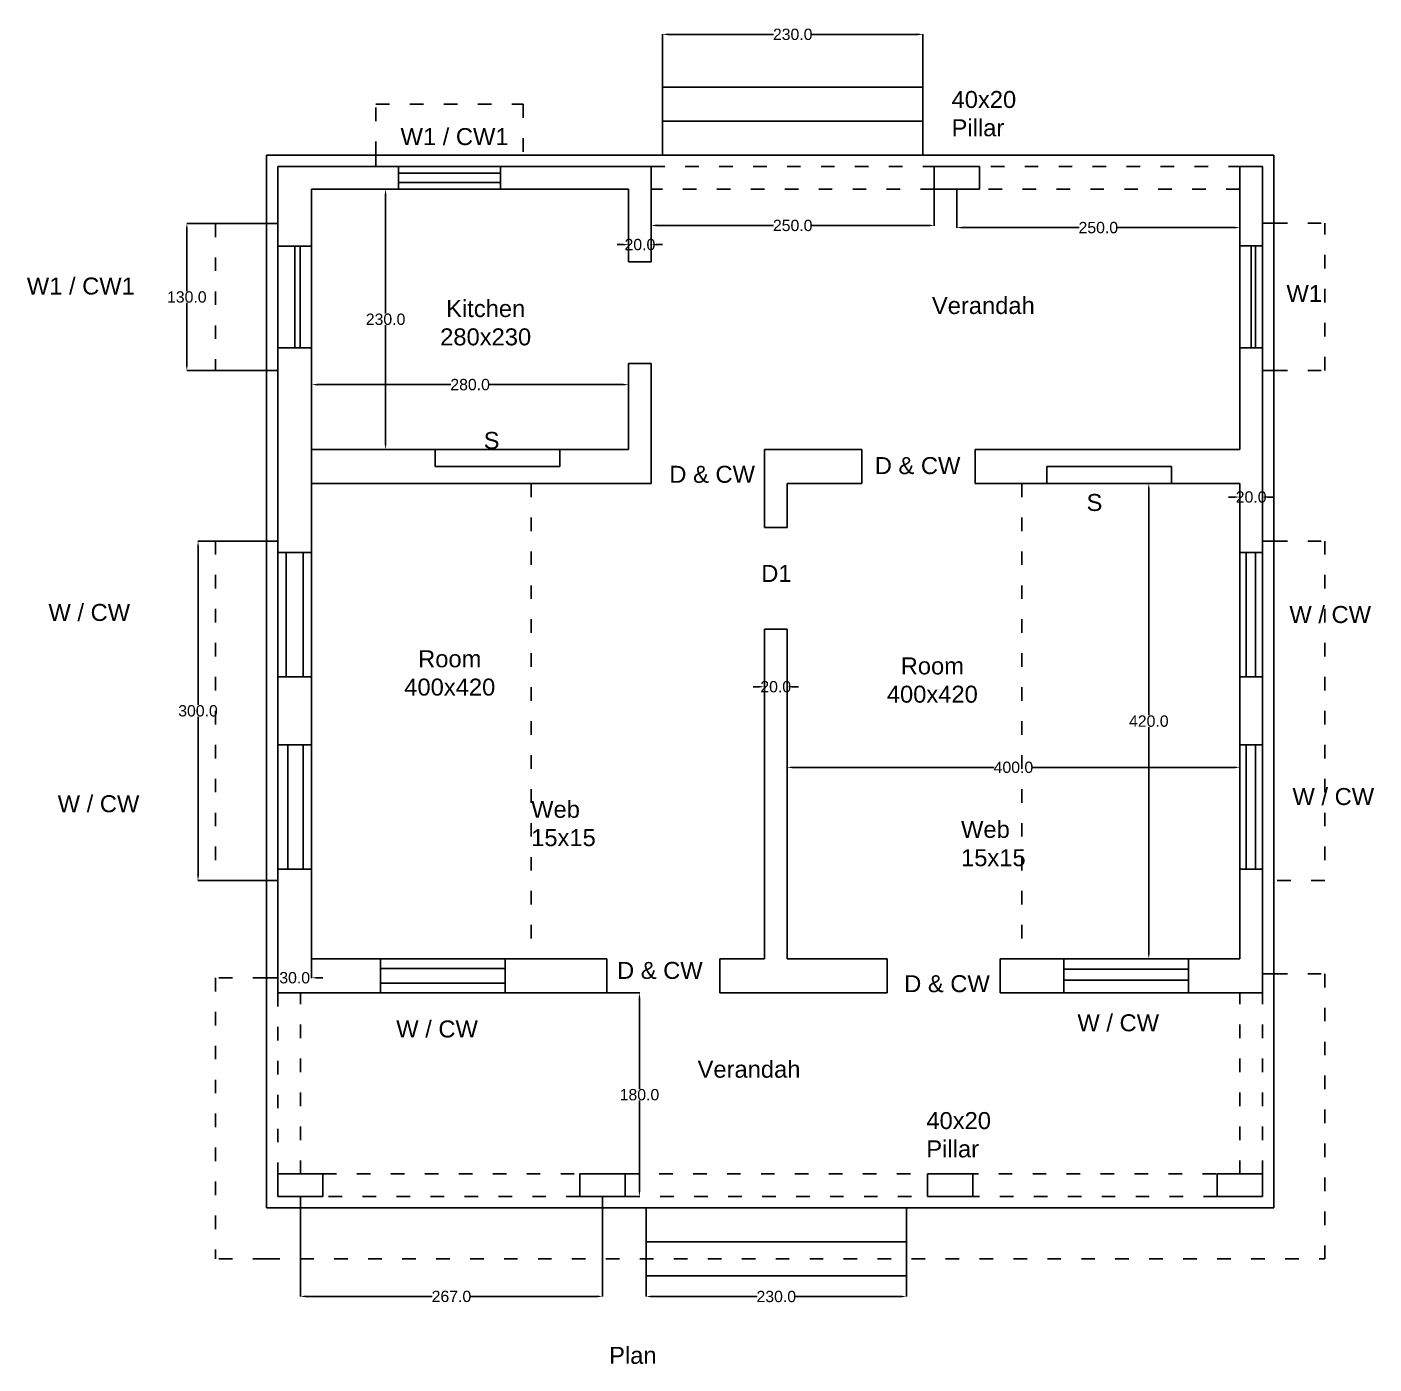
# Model space of a CAD drawing. Header units: centimetres. Extents: x -212 to 2091, y -138 to 1724.
# Drawn here: x -212 to 979, y -138 to 1043 of the extents above; entities that cross this region are included whole.
import ezdxf

# ---------------------------------------------------------------- set-up
doc = ezdxf.new("R2010")
doc.units = ezdxf.units.CM
doc.linetypes.add('ACAD_ISO03W100', pattern=[30, 12, -18])
doc.styles.get("Standard").update_dxf_attribs({"font": 'arial.ttf'})
doc.dimstyles.get("Standard").update_dxf_attribs({"dimtxt": 10, "dimasz": 5, "dimexe": 0.18, "dimexo": 0.0625, "dimgap": 0.09, "dimtad": 0, "dimtih": 1, "dimtoh": 1, "dimdec": 1, "dimzin": 0, "dimdsep": 46, "dimtxsty": 'Standard', "dimcen": 0.09, "dimadec": 0, "dimazin": 0, "dimtfac": 1, "dimtdec": 1, "dimtix": 1, "dimtofl": 0, "dimtmove": 0, "dimatfit": 2, "dimfxl": 1, "dimtolj": 1, "dimtzin": 0, "dimarcsym": 0})

# ---------------------------------------------------------------- blocks, each defined once
blk = doc.blocks.new('*D2')
at = {"color": 0, "lineweight": -2, "transparency": 16777216}
for p, q in [((335.5, -60.1), (335.5, -78.4)), ((565.5, -60.1), (565.5, -78.4)), ((340.5, -78.3), (433.5, -78.3)), ((560.5, -78.3), (467.5, -78.3))]:
    blk.add_line(p, q, dxfattribs=at)
at = {"color": 0, "transparency": 16777216}
for points in [[(340.5, -77.4), (340.5, -79.1), (335.5, -78.3)], [(560.5, -77.4), (560.5, -79.1), (565.5, -78.3)]]:
    blk.add_solid(points, dxfattribs=at)
at = {"layer": 'Defpoints', "color": 0, "transparency": 16777216}
for p in [(335.5, -60), (565.5, -60), (565.5, -78.3)]:
    blk.add_point(p, dxfattribs=at)
at = {"color": 0, "transparency": 16777216, "insert": (450.5, -78.3), "char_height": 10, "attachment_point": 5}
blk.add_mtext('\\A1;230.0', dxfattribs=at)
blk = doc.blocks.new('*D5')
at = {"color": 0, "lineweight": -2, "transparency": 16777216}
for p, q in [((300.7, 190), (329.8, 190)), ((329.6, 185), (329.6, 105.2)), ((329.6, 15), (329.6, 94.8)), ((300.7, 10), (329.8, 10))]:
    blk.add_line(p, q, dxfattribs=at)
at = {"color": 0, "transparency": 16777216}
for points in [[(328.8, 185), (330.4, 185), (329.6, 190)], [(328.8, 15), (330.4, 15), (329.6, 10)]]:
    blk.add_solid(points, dxfattribs=at)
at = {"layer": 'Defpoints', "color": 0, "transparency": 16777216}
for p in [(300.7, 190), (300.7, 10), (329.6, 10)]:
    blk.add_point(p, dxfattribs=at)
at = {"color": 0, "transparency": 16777216, "insert": (329.6, 100), "char_height": 10, "attachment_point": 5}
blk.add_mtext('\\A1;180.0', dxfattribs=at)
blk = doc.blocks.new('*D8')
at = {"color": 0, "lineweight": -2, "transparency": 16777216}
for p, q in [((10, 219.9), (10, 203.1)), ((40, 219.9), (40, 203.1)), ((5, 203.3), (0, 203.3)), ((45, 203.3), (50, 203.3))]:
    blk.add_line(p, q, dxfattribs=at)
at = {"color": 0, "transparency": 16777216}
for points in [[(5, 204.1), (5, 202.4), (10, 203.3)], [(45, 204.1), (45, 202.4), (40, 203.3)]]:
    blk.add_solid(points, dxfattribs=at)
at = {"layer": 'Defpoints', "color": 0, "transparency": 16777216}
for p in [(10, 220), (40, 220), (10, 203.3)]:
    blk.add_point(p, dxfattribs=at)
at = {"color": 0, "transparency": 16777216, "insert": (25, 203.3), "char_height": 10, "attachment_point": 5}
blk.add_mtext('\\A1;30.0', dxfattribs=at)
blk = doc.blocks.new('*D9')
at = {"color": 0, "lineweight": -2, "transparency": 16777216}
for p, q in [((9.9, 589.1), (-60.5, 589.1)), ((-60.4, 584.1), (-60.4, 444.3)), ((-60.4, 294.1), (-60.4, 433.9)), ((9.9, 289.1), (-60.5, 289.1))]:
    blk.add_line(p, q, dxfattribs=at)
at = {"color": 0, "transparency": 16777216}
for points in [[(-61.2, 584.1), (-59.5, 584.1), (-60.4, 589.1)], [(-61.2, 294.1), (-59.5, 294.1), (-60.4, 289.1)]]:
    blk.add_solid(points, dxfattribs=at)
at = {"layer": 'Defpoints', "color": 0, "transparency": 16777216}
for p in [(10, 589.1), (-60.4, 289.1), (10, 289.1)]:
    blk.add_point(p, dxfattribs=at)
at = {"color": 0, "transparency": 16777216, "insert": (-60.4, 439.1), "char_height": 10, "attachment_point": 5}
blk.add_mtext('\\A1;300.0', dxfattribs=at)
blk = doc.blocks.new('*D10')
at = {"color": 0, "lineweight": -2, "transparency": 16777216}
for p, q in [((9.9, 869.7), (-70.4, 869.7)), ((-70.3, 864.7), (-70.3, 809.9)), ((-70.3, 744.7), (-70.3, 799.5)), ((9.9, 739.7), (-70.4, 739.7))]:
    blk.add_line(p, q, dxfattribs=at)
at = {"color": 0, "transparency": 16777216}
for points in [[(-71.1, 864.7), (-69.4, 864.7), (-70.3, 869.7)], [(-71.1, 744.7), (-69.4, 744.7), (-70.3, 739.7)]]:
    blk.add_solid(points, dxfattribs=at)
at = {"layer": 'Defpoints', "color": 0, "transparency": 16777216}
for p in [(10, 869.7), (-70.3, 739.7), (10, 739.7)]:
    blk.add_point(p, dxfattribs=at)
at = {"color": 0, "transparency": 16777216, "insert": (-70.3, 804.7), "char_height": 10, "attachment_point": 5}
blk.add_mtext('\\A1;130.0', dxfattribs=at)
blk = doc.blocks.new('*D11')
at = {"color": 0, "lineweight": -2, "transparency": 16777216}
for p, q in [((40.1, 900), (105.5, 900)), ((105.3, 895), (105.3, 790.2)), ((105.3, 675), (105.3, 779.8)), ((40.1, 670), (105.5, 670))]:
    blk.add_line(p, q, dxfattribs=at)
at = {"color": 0, "transparency": 16777216}
for points in [[(104.5, 895), (106.1, 895), (105.3, 900)], [(104.5, 675), (106.1, 675), (105.3, 670)]]:
    blk.add_solid(points, dxfattribs=at)
at = {"layer": 'Defpoints', "color": 0, "transparency": 16777216}
for p in [(40, 900), (40, 670), (105.3, 670)]:
    blk.add_point(p, dxfattribs=at)
at = {"color": 0, "transparency": 16777216, "insert": (105.3, 785), "char_height": 10, "attachment_point": 5}
blk.add_mtext('\\A1;230.0', dxfattribs=at)
blk = doc.blocks.new('*D12')
at = {"color": 0, "lineweight": -2, "transparency": 16777216}
for p, q in [((40, 670.1), (40, 727.5)), ((45, 727.3), (163, 727.3)), ((315, 727.3), (197, 727.3)), ((320, 670.1), (320, 727.5))]:
    blk.add_line(p, q, dxfattribs=at)
at = {"color": 0, "transparency": 16777216}
for points in [[(45, 728.1), (45, 726.5), (40, 727.3)], [(315, 728.1), (315, 726.5), (320, 727.3)]]:
    blk.add_solid(points, dxfattribs=at)
at = {"layer": 'Defpoints', "color": 0, "transparency": 16777216}
for p in [(320, 727.3), (40, 670), (320, 670)]:
    blk.add_point(p, dxfattribs=at)
at = {"color": 0, "transparency": 16777216, "insert": (180, 727.3), "char_height": 10, "attachment_point": 5}
blk.add_mtext('\\A1;280.0', dxfattribs=at)
blk = doc.blocks.new('*D14')
at = {"color": 0, "lineweight": -2, "transparency": 16777216}
for p, q in [((610, 899.9), (610, 865.9)), ((860, 899.9), (860, 865.9)), ((615, 866), (718, 866)), ((855, 866), (752, 866))]:
    blk.add_line(p, q, dxfattribs=at)
at = {"color": 0, "transparency": 16777216}
for points in [[(615, 866.9), (615, 865.2), (610, 866)], [(855, 866.9), (855, 865.2), (860, 866)]]:
    blk.add_solid(points, dxfattribs=at)
at = {"layer": 'Defpoints', "color": 0, "transparency": 16777216}
for p in [(610, 900), (860, 900), (860, 866)]:
    blk.add_point(p, dxfattribs=at)
at = {"color": 0, "transparency": 16777216, "insert": (735, 866), "char_height": 10, "attachment_point": 5}
blk.add_mtext('\\A1;250.0', dxfattribs=at)
blk = doc.blocks.new('*D15')
at = {"color": 0, "lineweight": -2, "transparency": 16777216}
for p, q in [((340, 899.9), (340, 867.7)), ((590, 899.9), (590, 867.7)), ((345, 867.9), (448, 867.9)), ((585, 867.9), (482, 867.9))]:
    blk.add_line(p, q, dxfattribs=at)
at = {"color": 0, "transparency": 16777216}
for points in [[(345, 868.8), (345, 867.1), (340, 867.9)], [(585, 868.8), (585, 867.1), (590, 867.9)]]:
    blk.add_solid(points, dxfattribs=at)
at = {"layer": 'Defpoints', "color": 0, "transparency": 16777216}
for p in [(340, 900), (590, 900), (340, 867.9)]:
    blk.add_point(p, dxfattribs=at)
at = {"color": 0, "transparency": 16777216, "insert": (465, 867.9), "char_height": 10, "attachment_point": 5}
blk.add_mtext('\\A1;250.0', dxfattribs=at)
blk = doc.blocks.new('*D16')
at = {"color": 0, "lineweight": -2, "transparency": 16777216}
for p, q in [((350, 990.1), (350, 1036.9)), ((355, 1036.7), (448, 1036.7)), ((575, 1036.7), (482, 1036.7)), ((580, 990.1), (580, 1036.9))]:
    blk.add_line(p, q, dxfattribs=at)
at = {"color": 0, "transparency": 16777216}
for points in [[(355, 1037.6), (355, 1035.9), (350, 1036.7)], [(575, 1037.6), (575, 1035.9), (580, 1036.7)]]:
    blk.add_solid(points, dxfattribs=at)
at = {"layer": 'Defpoints', "color": 0, "transparency": 16777216}
for p in [(580, 1036.7), (350, 990), (580, 990)]:
    blk.add_point(p, dxfattribs=at)
at = {"color": 0, "transparency": 16777216, "insert": (465, 1036.7), "char_height": 10, "attachment_point": 5}
blk.add_mtext('\\A1;230.0', dxfattribs=at)
blk = doc.blocks.new('*D17')
at = {"color": 0, "lineweight": -2, "transparency": 16777216}
for p, q in [((30, 9.9), (30, -78.3)), ((297, 9.9), (297, -78.3)), ((35, -78.2), (146.5, -78.2)), ((292, -78.2), (180.5, -78.2))]:
    blk.add_line(p, q, dxfattribs=at)
at = {"color": 0, "transparency": 16777216}
for points in [[(35, -77.3), (35, -79), (30, -78.2)], [(292, -77.3), (292, -79), (297, -78.2)]]:
    blk.add_solid(points, dxfattribs=at)
at = {"layer": 'Defpoints', "color": 0, "transparency": 16777216}
for p in [(30, 10), (297, 10), (297, -78.2)]:
    blk.add_point(p, dxfattribs=at)
at = {"color": 0, "transparency": 16777216, "insert": (163.5, -78.2), "char_height": 10, "attachment_point": 5}
blk.add_mtext('\\A1;267.0', dxfattribs=at)
blk = doc.blocks.new('*D20')
at = {"color": 0, "lineweight": -2, "transparency": 16777216}
for p, q in [((440, 511.1), (440, 460.2)), ((460, 511.1), (460, 460.2)), ((435, 460.4), (430, 460.4)), ((465, 460.4), (470, 460.4))]:
    blk.add_line(p, q, dxfattribs=at)
at = {"color": 0, "transparency": 16777216}
for points in [[(435, 461.2), (435, 459.6), (440, 460.4)], [(465, 461.2), (465, 459.6), (460, 460.4)]]:
    blk.add_solid(points, dxfattribs=at)
at = {"layer": 'Defpoints', "color": 0, "transparency": 16777216}
for p in [(440, 511.1), (460, 511.1), (460, 460.4)]:
    blk.add_point(p, dxfattribs=at)
at = {"color": 0, "transparency": 16777216, "insert": (450, 460.4), "char_height": 10, "attachment_point": 5}
blk.add_mtext('\\A1;20.0', dxfattribs=at)
blk = doc.blocks.new('*D21')
at = {"color": 0, "lineweight": -2, "transparency": 16777216}
for p, q in [((626.1, 640), (779.8, 640)), ((779.6, 635), (779.6, 435.2)), ((779.6, 225), (779.6, 424.8)), ((648.5, 220), (779.8, 220))]:
    blk.add_line(p, q, dxfattribs=at)
at = {"color": 0, "transparency": 16777216}
for points in [[(778.7, 635), (780.4, 635), (779.6, 640)], [(778.7, 225), (780.4, 225), (779.6, 220)]]:
    blk.add_solid(points, dxfattribs=at)
at = {"layer": 'Defpoints', "color": 0, "transparency": 16777216}
for p in [(626.1, 640), (648.4, 220), (779.6, 220)]:
    blk.add_point(p, dxfattribs=at)
at = {"color": 0, "transparency": 16777216, "insert": (779.6, 430), "char_height": 10, "attachment_point": 5}
blk.add_mtext('\\A1;420.0', dxfattribs=at)
blk = doc.blocks.new('*D22')
at = {"color": 0, "lineweight": -2, "transparency": 16777216}
for p, q in [((460, 511.1), (460, 389)), ((860, 511.1), (860, 389)), ((465, 389.2), (642.9, 389.2)), ((855, 389.2), (677.1, 389.2))]:
    blk.add_line(p, q, dxfattribs=at)
at = {"color": 0, "transparency": 16777216}
for points in [[(465, 390), (465, 388.3), (460, 389.2)], [(855, 390), (855, 388.3), (860, 389.2)]]:
    blk.add_solid(points, dxfattribs=at)
at = {"layer": 'Defpoints', "color": 0, "transparency": 16777216}
for p in [(460, 511.1), (860, 511.1), (860, 389.2)]:
    blk.add_point(p, dxfattribs=at)
at = {"color": 0, "transparency": 16777216, "insert": (660, 389.2), "char_height": 10, "attachment_point": 5}
blk.add_mtext('\\A1;400.0', dxfattribs=at)
blk = doc.blocks.new('*D50')
at = {"color": 0, "lineweight": -2, "transparency": 16777216}
for p, q in [((855, 628), (850, 628)), ((860, 589.2), (860, 628.2)), ((880, 589.2), (880, 628.2)), ((885, 628), (890, 628))]:
    blk.add_line(p, q, dxfattribs=at)
at = {"color": 0, "transparency": 16777216}
for points in [[(855, 628.8), (855, 627.2), (860, 628)], [(885, 628.8), (885, 627.2), (880, 628)]]:
    blk.add_solid(points, dxfattribs=at)
at = {"layer": 'Defpoints', "color": 0, "transparency": 16777216}
for p in [(880, 628), (860, 589.1), (880, 589.1)]:
    blk.add_point(p, dxfattribs=at)
at = {"color": 0, "transparency": 16777216, "insert": (870, 628), "char_height": 10, "attachment_point": 5}
blk.add_mtext('\\A1;20.0', dxfattribs=at)
blk = doc.blocks.new('*D51')
at = {"color": 0, "lineweight": -2, "transparency": 16777216}
for p, q in [((315, 851), (310, 851)), ((320, 835.9), (320, 851.2)), ((340, 835.9), (340, 851.2)), ((345, 851), (350, 851))]:
    blk.add_line(p, q, dxfattribs=at)
at = {"color": 0, "transparency": 16777216}
for points in [[(315, 851.8), (315, 850.2), (320, 851)], [(345, 851.8), (345, 850.2), (340, 851)]]:
    blk.add_solid(points, dxfattribs=at)
at = {"layer": 'Defpoints', "color": 0, "transparency": 16777216}
for p in [(340, 851), (320, 835.8), (340, 835.8)]:
    blk.add_point(p, dxfattribs=at)
at = {"color": 0, "transparency": 16777216, "insert": (330, 851), "char_height": 10, "attachment_point": 5}
blk.add_mtext('\\A1;20.0', dxfattribs=at)

msp = doc.modelspace()

# ---------------------------------------------------------------- linework, layer by layer
for p, q in [((580, 990), (350, 990)), ((350, 990), (350, 960)), ((580, 960), (580, 990)), ((580, 990), (580, 930)), ((350, 930), (350, 960)), ((350, 960), (580, 960)), ((890, 930), (0, 930)), ((0, 930), (0, 0)), ((580, 930), (590, 930)), ((890, 0), (890, 930)), ((10, 920), (10, 190)), ((340, 920), (10, 920)), ((116.8, 920), (96.8, 920)), ((116.8, 920), (116.8, 900)), ((206.8, 900), (206.8, 920)), ((206.8, 920), (226.8, 920)), ((340, 900), (340, 920)), ((590, 920), (590, 900)), ((630, 920), (590, 920)), ((610, 920), (630, 920)), ((630, 900), (630, 920)), ((860, 920), (880, 920)), ((860, 670), (860, 920)), ((880, 920), (880, 190)), ((880, 920), (880, 900)), ((116.8, 914.26), (206.8, 914.26)), ((206.8, 905.99), (116.8, 905.99)), ((206.8, 914.26), (206.8, 905.99)), ((40, 900), (40, 220)), ((40, 670), (40, 900)), ((40, 900), (320, 900)), ((320, 900), (40, 900)), ((116.8, 900), (206.8, 900)), ((320, 900), (320, 835.85)), ((340, 900), (340, 835.85)), ((590, 900), (630, 900)), ((630, 900), (590, 900)), ((10, 739.69), (10, 869.69)), ((860, 849.87), (860, 869.87)), ((40, 849.69), (10, 849.69)), ((10, 849.69), (10, 759.69)), ((25, 849.69), (25, 759.69)), ((29.91, 759.69), (29.91, 849.69)), ((860, 849.87), (880, 849.87)), ((870, 849.87), (870, 759.87)), ((873.99, 759.87), (873.99, 849.87)), ((880, 849.87), (880, 759.87)), ((320, 835.85), (340, 835.85)), ((10, 759.69), (40, 759.69)), ((25, 759.69), (29.91, 759.69)), ((40, 759.69), (40, 739.69)), ((880, 759.87), (860, 759.87)), ((860, 759.87), (860, 739.87)), ((860, 759.87), (860, 739.87)), ((870, 759.87), (873.99, 759.87)), ((340, 745.85), (320, 745.85)), ((320, 745.85), (320, 670)), ((340, 745.85), (340, 670)), ((40, 670), (320, 670)), ((149.16, 670), (149.16, 655)), ((259.16, 655), (259.16, 670)), ((340, 640), (340, 670)), ((440, 670), (440, 601.14)), ((440, 670), (460, 670)), ((460, 670), (526.08, 670)), ((526.08, 670), (526.08, 640)), ((626.08, 670), (626.08, 640)), ((626.08, 670), (860, 670)), ((689.64, 670), (799.64, 670)), ((149.16, 655), (259.16, 655)), ((689.64, 640), (689.64, 655)), ((799.64, 655), (689.64, 655)), ((799.64, 655), (799.64, 640)), ((799.64, 640), (799.64, 655)), ((40, 220), (40, 640)), ((40, 640), (340, 640)), ((460, 640), (460, 601.14)), ((460, 640), (526.08, 640)), ((626.08, 640), (860, 640)), ((799.64, 640), (689.64, 640)), ((860, 220), (860, 640)), ((40, 220), (40, 620)), ((440, 601.14), (460, 601.14)), ((10, 579.14), (10, 589.14)), ((10, 469.14), (10, 579.14)), ((10, 579.14), (40, 579.14)), ((32.42, 579.14), (17.53, 579.14)), ((17.53, 579.14), (17.53, 469.14)), ((32.42, 469.14), (32.42, 579.14)), ((860, 579.14), (880, 579.14)), ((865.58, 579.14), (865.58, 469.14)), ((873.81, 469.14), (873.81, 579.14)), ((460, 511.14), (440, 511.14)), ((440, 511.14), (440, 220)), ((460, 511.14), (460, 220)), ((40, 469.14), (10, 469.14)), ((40, 409.14), (40, 469.14)), ((860, 469.14), (880, 469.14)), ((10, 299.14), (10, 409.14)), ((10, 409.14), (40, 409.14)), ((18.82, 409.14), (18.82, 299.14)), ((32.42, 299.14), (32.42, 409.14)), ((860, 409.14), (880, 409.14)), ((865.58, 409.14), (865.58, 299.14)), ((873.81, 299.14), (873.81, 409.14)), ((40, 299.14), (10, 299.14)), ((10, 299.14), (10, 289.14)), ((18.82, 299.14), (32.42, 299.14)), ((860, 299.14), (880, 299.14)), ((865.58, 299.14), (873.81, 299.14)), ((40, 220), (300.68, 220)), ((100.97, 220), (100.97, 190)), ((210.97, 190), (210.97, 220)), ((300.68, 190), (300.68, 220)), ((400.68, 220), (400.68, 190)), ((400.68, 220), (440, 220)), ((460, 220), (548.4, 220)), ((548.4, 220), (548.4, 190)), ((648.4, 190), (648.4, 220)), ((648.4, 220), (860, 220)), ((704.6, 190), (704.6, 220)), ((704.6, 220), (704.6, 210.91)), ((814.6, 220), (814.6, 190)), ((210.97, 211.44), (100.97, 211.44)), ((210.97, 198.69), (210.97, 211.44)), ((704.6, 210.91), (814.6, 210.91)), ((814.6, 210.91), (814.6, 201.24)), ((100.97, 198.69), (210.97, 198.69)), ((814.6, 201.24), (704.6, 201.24)), ((10, 190), (300.68, 190)), ((100.97, 190), (210.97, 190)), ((400.68, 190), (548.4, 190)), ((648.4, 190), (880, 190)), ((814.6, 190), (704.6, 190)), ((50, 30), (10, 30)), ((10, 30), (50, 30)), ((10, 10), (10, 30)), ((10, 30), (10, 10)), ((50, 10), (50, 30)), ((277, 30), (277, 10)), ((317, 30), (277, 30)), ((277, 30), (317, 30)), ((317, 10), (317, 30)), ((584, 30), (584, 10)), ((624, 30), (584, 30)), ((584, 30), (624, 30)), ((624, 10), (624, 30)), ((840, 30), (880, 30)), ((880, 30), (840, 30)), ((840, 30), (840, 10)), ((880, 30), (880, 10)), ((0, 0), (10, 0.02)), ((0, 0), (890, 0)), ((10, 10), (50, 10)), ((10, 10), (50, 10)), ((277, 10), (317, 10)), ((277, 10), (317, 10)), ((335.5, 0), (335.5, -30)), ((565.5, -30), (565.5, 0)), ((584, 10), (624, 10)), ((584, 10), (624, 10)), ((850, 10), (840, 10)), ((840, 10), (880, 10)), ((335.5, -30), (565.5, -30)), ((335.5, -60), (335.5, -30)), ((565.5, -30), (565.5, -60)), ((565.5, -60), (335.5, -60))]:
    msp.add_line(p, q)
at = {"linetype": 'ACAD_ISO03W100'}
for p, q in [((96.8, 930), (96.8, 975)), ((96.8, 975), (226.8, 975)), ((226.8, 975), (226.8, 930)), ((96.8, 920), (96.8, 930)), ((340, 920), (860, 920)), ((860, 920), (860, 900)), ((860, 900), (340, 900)), ((0, 869.69), (-45, 869.69)), ((-45, 869.69), (-45, 739.69)), ((10, 869.69), (0, 869.69)), ((880, 869.87), (890, 869.87)), ((890, 869.87), (935, 869.87)), ((935, 739.87), (935, 869.87)), ((880, 739.87), (890, 739.87)), ((890, 739.87), (935, 739.87)), ((233.92, 640), (233.92, 220)), ((667.54, 640), (667.54, 220)), ((0, 589.14), (-45, 589.14)), ((-45, 589.14), (-45, 289.14)), ((10, 589.14), (0, 589.14)), ((880, 589.14), (890, 589.14)), ((890, 589.14), (935, 589.14)), ((935, 589.14), (935, 289.14)), ((-45, 289.14), (0, 289.14)), ((935, 289.14), (880, 289.14)), ((0, 203.28), (-45, 203.28)), ((-45, 203.28), (-45, -45)), ((10, 203.28), (0, 203.28)), ((880, 206.86), (890, 206.86)), ((890, 206.86), (935, 206.86)), ((935, 206.86), (935, -45)), ((10, 190), (10, 30)), ((30, 30), (30, 190)), ((860, 30), (860, 190)), ((880, 30), (880, 190)), ((10, 30), (30, 30)), ((50, 30), (277, 30)), ((277, 30), (277, 10)), ((317, 30), (840, 30)), ((840, 30), (840, 10)), ((277, 10), (50, 10)), ((840, 10), (317, 10)), ((0, -45), (-45, -45)), ((0, -45), (935, -45))]:
    msp.add_line(p, q, dxfattribs=at)

# ---------------------------------------------------------------- texts
for s, p in [('W1 / CW1', (118.53, 938.9)), ('W1 / CW1', (-211.63, 806.91)), ('W1', (901.2, 800.32)), ('W / CW', (-192.54, 518.55)), ('W / CW', (903.8, 516.73)), ('W / CW', (906.53, 355.92)), ('W / CW', (-184.36, 349.56)), ('W / CW', (716.53, 156.04)), ('W / CW', (114.73, 150.58))]:
    msp.add_text(s, height=15).set_placement(p)
at = {"char_height": 15, "attachment_point": 1}
for s, width, insert in [('40x20\\PPillar', 71.8772, (605.35, 986.72)), ('\\pxqc;Kitchen \\P280x230', 78.5435, (154.47, 802.01)), ('\\pxqc;Verandah', 78.5435, (594.14, 804.7)), ('\\pxqc;S', 78.5435, (159.72, 685.51)), ('\\pxqc;D & CW', 78.5435, (354.56, 655.6)), ('\\pxqc;D & CW', 78.5435, (536.05, 663.3)), ('\\pxqc;S', 78.5435, (692.33, 630.7)), ('\\pxqc;D1', 78.5435, (411.32, 568.01)), ('\\pxqc;Room\\P400x420', 78.5435, (122.74, 492.62)), ('\\pxqc;Room\\P400x420', 78.5435, (549.07, 486.35)), ('Web 15x15', 78.5435, (233.92, 359.62)), ('Web 15x15', 78.5435, (613.71, 341.9)), ('\\pxqc;D & CW', 78.5435, (308.37, 217.33)), ('\\pxqc;D & CW', 78.5435, (562.05, 205.6)), ('\\pxqc;Verandah', 71.8772, (390.47, 130.02)), ('40x20\\PPillar', 71.8772, (583.06, 84.67)), ('Plan ', 319.4872, (302.8, -122.72))]:
    msp.add_mtext_dynamic_manual_height_columns(s, width=width, gutter_width=12.5, heights=[0], dxfattribs=dict(at, insert=insert))

# ---------------------------------------------------------------- dimensions: what is measured, and where the dimension line sits
for base, p1, p2, picture, middle in [((580, 1036.73), (350, 990), (580, 990), '*D16', (465, 1036.73)), ((340, 867.92), (590, 900), (340, 900), '*D15', (465, 867.92)), ((860, 866.05), (610, 900), (860, 900), '*D14', (735, 866.05)), ((340, 851), (320, 835.85), (340, 835.85), '*D51', (330, 851)), ((320, 727.29), (40, 670), (320, 670), '*D12', (180, 727.29)), ((880, 628), (860, 589.14), (880, 589.14), '*D50', (870, 628)), ((460, 460.38), (440, 511.14), (460, 511.14), '*D20', (450, 460.38)), ((860, 389.16), (460, 511.14), (860, 511.14), '*D22', (660, 389.16)), ((10, 203.28), (40, 220), (10, 220), '*D8', (25, 203.28)), ((297, -78.17), (30, 10), (297, 10), '*D17', (163.5, -78.17)), ((565.5, -78.25), (335.5, -60), (565.5, -60), '*D2', (450.5, -78.25))]:
    dim = msp.add_linear_dim(base=base, p1=p1, p2=p2, dimstyle='Standard')
    dim.commit()
    dim.dimension.update_dxf_attribs({"geometry": picture, "text_midpoint": middle})
for base, p1, p2, picture, middle in [((105.31, 670), (40, 900), (40, 670), '*D11', (105.31, 785)), ((-70.26, 739.69), (10, 869.69), (10, 739.69), '*D10', (-70.26, 804.69)), ((779.58, 220), (626.08, 640), (648.4, 220), '*D21', (779.58, 430)), ((-60.35, 289.14), (10, 589.14), (10, 289.14), '*D9', (-60.35, 439.14)), ((329.59, 10), (300.68, 190), (300.68, 10), '*D5', (329.59, 100))]:
    dim = msp.add_linear_dim(base=base, p1=p1, p2=p2, angle=90, dimstyle='Standard')
    dim.commit()
    dim.dimension.update_dxf_attribs({"geometry": picture, "text_midpoint": middle})

doc.saveas('drawing.dxf')
